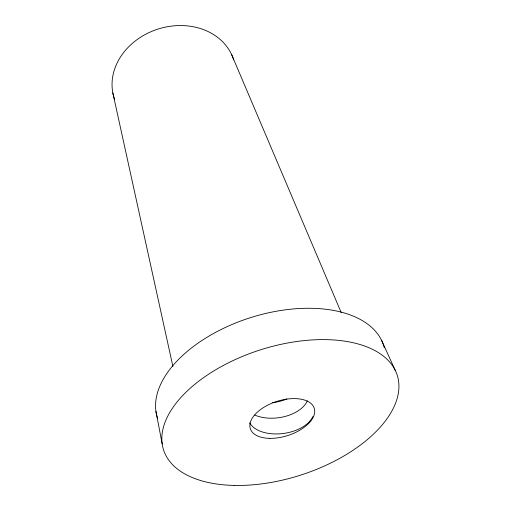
<?xml version="1.0" encoding="UTF-8"?>
<svg xmlns="http://www.w3.org/2000/svg" width="511" height="511" viewBox="0 0 511 511"><rect width="100%" height="100%" fill="white"/><g stroke="black" fill="none" stroke-linecap="round" stroke-linejoin="round"><path stroke-width="0.77" d="M381.493 340.185L395.22 370.277M231.515 54.332L341.284 312.751M112.848 92.957L172.89 366.419M155.951 411.419L162.191 443.918M157.592 418.311A118.744 66.941 -17.7 0 1 251.329 317.395A118.744 66.941 -17.7 0 1 384.195 347.467M114.585 99.306A62.738 52.231 -17.7 0 1 157.222 29.331A62.738 52.231 -17.7 0 1 233.687 59.851M307.341 400.796A32.544 19.367 -7.8 0 1 254.81 415.079M286.818 398.938A32.027 19.463 -7.8 0 1 272.574 402.649M312.866 416.542A33.087 19.252 -7.9 0 1 281.587 433.679A33.087 19.252 -7.9 0 1 249.655 422.801M234.287 485.424A122.659 65.785 -17.7 0 0 398.018 378.121A122.659 65.785 -17.7 0 0 208.839 374.058A122.659 65.785 -17.7 0 0 234.287 485.424M269.712 438.361A33.566 17.917 -17.7 0 0 314.463 409.017A33.566 17.917 -17.7 0 0 262.667 408.065A33.566 17.917 -17.7 0 0 269.712 438.361"/></g></svg>
